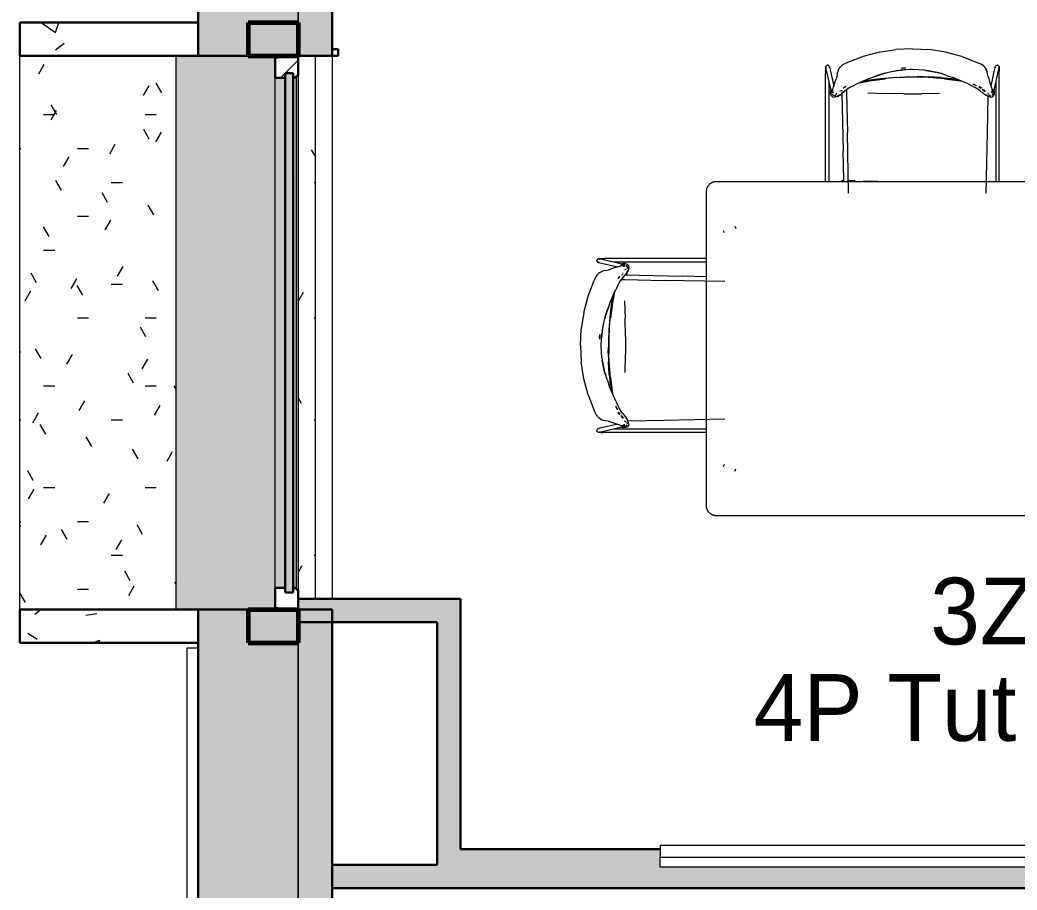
# Model space of a CAD drawing. Header units: millimetres. Extents: x 155927 to 317870, y -36033 to 97293.
# Drawn here: x 155927 to 158917, y 25950 to 28558 of the extents above; entities that cross this region are included whole.
import ezdxf

# ---------------------------------------------------------------- set-up
doc = ezdxf.new("R2010")
doc.units = ezdxf.units.MM
doc.header["$MEASUREMENT"] = 0
for name, color, linetype, lineweight in [('A-AREA-IDEN', 7, 'CONTINUOUS', 9), ('A-GLAZ', 7, 'CONTINUOUS', 9), ('A-GLAZ-CURT', 7, 'CONTINUOUS', 9), ('A-WALL', 7, 'CONTINUOUS', 9), ('A-WALL-PATT', 7, 'CONTINUOUS', 9), ('G-IMPT', 8, 'CONTINUOUS', 9), ('I-FURN', 8, 'CONTINUOUS', 9), ('I-WALL', 7, 'CONTINUOUS', 9), ('S-COLS-SYMB', 7, 'CONTINUOUS', 70)]:
    doc.layers.add(name, color=color, linetype=linetype, lineweight=lineweight)
doc.styles.add('Century Gothic', font='GOTHIC.TTF', dxfattribs={"height": 200})

msp = doc.modelspace()

# ---------------------------------------------------------------- hatches: boundary and pattern name
at = {"layer": 'A-GLAZ'}
for points in [[(156395, 26790.6), (156696.6, 26790.6), (156696.6, 26794.9), (156692, 26794.9), (156692, 28445.3), (156696.6, 28445.3), (156696.6, 28449.6), (156395, 28449.6), (156395, 27171.2)], [(156721.9, 26855.8), (156721.9, 28384.4), (156692, 28384.4), (156692, 26855.8)], [(156721.9, 26841.8), (156745.9, 26841.8), (156745.9, 28398.4), (156721.9, 28398.4), (156721.9, 26954.3)], [(156750.9, 26855.6), (156749.9, 28384.4), (156747, 28383.2), (156747, 26857), (156749.9, 26855.8)], [(156755.8, 26851.4), (156755.4, 28387.5), (156752.3, 28384.9), (156750.9, 28384.2), (156750.9, 26855.6), (156754.6, 26853.8), (156755.4, 26852.7)], [(156755.8, 26849.8), (156760.8, 26849.8), (156760.8, 28390.4), (156755.8, 28390.4), (156755.8, 26851.4)]]:
    msp.add_hatch(color=256, dxfattribs=at).paths.add_polyline_path(points, flags=0)
h = msp.add_hatch(color=256, dxfattribs=at)
h.paths.add_polyline_path([(156696.6, 26790.6), (156698.7, 26790.6), (156698.7, 26794.9), (156696.6, 26794.9)], flags=0)
h.paths.add_polyline_path([(156698.7, 28445.3), (156698.7, 28449.6), (156696.6, 28449.6), (156696.6, 28445.3)], flags=0)
h = msp.add_hatch(color=256, dxfattribs=at)
h.paths.add_polyline_path([(156755.8, 26849.8), (156755.4, 26852.7), (156755.4, 26851)], flags=0)
h.paths.add_polyline_path([(156754.1, 28386), (156755.8, 28388.9), (156754.7, 28387.5), (156754.3, 28386.4)], flags=0)
at = {"layer": 'A-WALL-PATT'}
h = msp.add_hatch(color=256, dxfattribs=at)
h.paths.add_polyline_path([(156474.5, 9267.6), (156760.8, 9267.6), (156760.8, 13645.6), (156460.8, 13645.6), (156460.8, 9267.6)], flags=0)
h.paths.add_polyline_path([(156474.5, 14969.6), (156760.8, 14969.6), (156760.8, 16290.6), (156460.8, 16290.6), (156460.8, 14969.6), (156465.3, 14969.6)], flags=0)
h.paths.add_polyline_path([(156760.8, 25449.6), (156760.8, 26790.6), (156460.8, 26790.6), (156460.8, 25449.6), (156474.5, 25449.6)], flags=0)
h.paths.add_polyline_path([(156460.8, 28449.6), (156760.8, 28449.6), (156760.8, 34347.6), (156460.8, 34347.6), (156460.8, 28906.5)], flags=0)
h = msp.add_hatch(color=256, dxfattribs=at)
h.paths.add_polyline_path([(156862.8, 9369.6), (156862.8, 13665.6), (156812, 13665.6), (156811.8, 13645.6), (156760.8, 13645.6), (156760.8, 9369.6)], flags=0)
h.paths.add_polyline_path([(156812, 14949.6), (156862.8, 14949.6), (156862.8, 16290.6), (156760.8, 16290.6), (156760.8, 14969.6), (156811.8, 14969.6)], flags=0)
h.paths.add_polyline_path([(156862.8, 25449.6), (156862.8, 26790.6), (156760.8, 26790.6), (156760.8, 25449.6)], flags=0)
h.paths.add_polyline_path([(156760.8, 28449.6), (156862.8, 28449.6), (156862.8, 34245.6), (156760.8, 34245.6), (156760.8, 28906.5)], flags=0)
for points in [[(156775.3, 26753.1), (157177.8, 26753.1), (157177.8, 26823.1), (156760.8, 26823.1), (156760.8, 26753.1)], [(157177.8, 25955.6), (157247.8, 25955.6), (157247.8, 26823.1), (157177.8, 26823.1), (157177.8, 26025.6)], [(161148.8, 25955.6), (161148.8, 26057.6), (160246.3, 26057.6), (160246.3, 26018.7), (157846.3, 26018.7), (157846.3, 26057.6), (157247.8, 26057.6), (157247.8, 25955.6), (160684.6, 25955.6)], [(157177.8, 25955.6), (157177.8, 26025.6), (156862.8, 26025.6), (156862.8, 25955.6)]]:
    msp.add_hatch(color=256, dxfattribs=at).paths.add_polyline_path(points, flags=0)
h = msp.add_hatch(color=256, dxfattribs=at)
h.paths.add_polyline_path([(160705.5, 26057.6), (160705.5, 26072.6), (160246.3, 26072.6), (160246.3, 26057.6), (160684.6, 26057.6)], flags=0)
h.paths.add_polyline_path([(157677.4, 26057.6), (157846.3, 26057.6), (157846.3, 26072.6), (157247.8, 26072.6), (157247.8, 26057.6)], flags=0)

# ---------------------------------------------------------------- linework, layer by layer
at = {"layer": 'A-GLAZ', "lineweight": 30}
for p, q in [((156460.8, 28549.6), (155926.8, 28549.6)), ((155926.8, 28549.6), (155926.8, 28449.6)), ((156880.8, 28469.6), (156862.8, 28469.6)), ((156880.8, 28449.6), (156880.8, 28469.6)), ((155926.8, 28449.6), (156460.8, 28449.6)), ((156701, 28445.3), (156692, 28445.3)), ((156692, 28445.3), (156692, 28384.4)), ((156701, 28449.6), (156701, 28445.3)), ((156760.8, 28390.4), (156760.8, 28449.6)), ((156862.8, 28449.6), (156880.8, 28449.6)), ((156692, 28384.4), (156721.9, 28384.4)), ((156721.9, 28398.4), (156721.9, 26841.8)), ((156745.9, 28398.4), (156721.9, 28398.4)), ((156721.9, 28384.4), (156721.9, 28398.4)), ((156721.9, 28398.4), (156745.9, 28398.4)), ((156745.9, 26841.8), (156745.9, 28398.4)), ((156745.9, 28398.4), (156745.9, 28383.2)), ((156745.9, 28383.2), (156747, 28383.2)), ((156755.8, 28388.9), (156755.8, 28390.4)), ((156755.8, 28390.4), (156760.8, 28390.4)), ((156721.9, 26855.8), (156692, 26855.8)), ((156692, 26855.8), (156692, 26794.9)), ((156721.9, 26841.8), (156721.9, 26855.8)), ((156747, 26857), (156745.9, 26857)), ((156745.9, 26857), (156745.9, 26841.8)), ((156755.8, 26849.8), (156755.8, 26851.4)), ((156760.8, 26849.8), (156755.8, 26849.8)), ((156760.8, 26823.1), (156760.8, 26849.8)), ((156721.9, 26841.8), (156745.9, 26841.8)), ((156745.9, 26841.8), (156721.9, 26841.8)), ((156460.8, 26790.6), (155926.8, 26790.6)), ((155926.8, 26790.6), (155926.8, 26690.6)), ((156692, 26794.9), (156701, 26794.9)), ((156701, 26794.9), (156701, 26790.6)), ((155926.8, 26690.6), (156460.8, 26690.6))]:
    msp.add_line(p, q, dxfattribs=at)
at = {"layer": 'A-GLAZ', "linetype": 'Continuous'}
for p, q in [((155990.3, 28549.6), (156033.6, 28520.5)), ((156033.9, 28520.3), (156043.7, 28549.6)), ((156033, 28468), (156059.6, 28488.4)), ((156722.6, 28398.4), (156760.8, 28436.6)), ((155998.8, 28424.6), (155982, 28395.6)), ((156708.6, 28384.4), (156721.9, 28397.7)), ((156313, 28360.2), (156296.3, 28331.2)), ((156351.8, 28338.8), (156335.1, 28367.9)), ((156035.9, 28285.8), (156019.2, 28256.8)), ((156037.5, 28274.5), (156020.8, 28303.5)), ((155997.7, 28274), (156031.1, 28274)), ((156302, 28274), (156335.4, 28274)), ((156314.7, 28200), (156297.9, 28229.1)), ((156350.2, 28221.4), (156333.4, 28192.4)), ((155926.8, 28172.4), (155929.7, 28172.4)), ((156099.1, 28172.4), (156132.6, 28172.4)), ((156211.6, 28184.2), (156194.9, 28155.2)), ((156811.8, 28150.4), (156801.5, 28168.3)), ((156073, 28147), (156056.3, 28118)), ((156051.1, 28047.6), (156034.4, 28076.7)), ((156200.5, 28070.8), (156234, 28070.8)), ((156809.2, 28070.8), (156811.8, 28070.8)), ((156189.7, 28010.5), (156173, 28039.5)), ((156328.2, 27973.3), (156311.5, 28002.4)), ((156099.1, 27969.2), (156132.6, 27969.2)), ((156198, 27957.4), (156181.3, 27928.4)), ((156014, 27908.9), (155997.3, 27937.9)), ((155997.7, 27867.6), (156031.2, 27867.6)), ((156235.2, 27818.7), (156218.4, 27789.6)), ((155976.9, 27770.1), (155960.1, 27799.1)), ((156096.6, 27781.5), (156079.8, 27752.4)), ((156115.4, 27732.9), (156098.7, 27762)), ((156200.5, 27766), (156234, 27766)), ((156341.9, 27746.5), (156325.1, 27775.5)), ((155958, 27744.3), (155941.3, 27715.2)), ((156775.8, 27740.6), (156760.8, 27714.6)), ((156099.1, 27664.4), (156132.6, 27664.4)), ((156302, 27664.4), (156335.4, 27664.4)), ((156809.2, 27664.4), (156811.8, 27664.4)), ((156304.7, 27607.7), (156288, 27636.7)), ((155990.4, 27543.3), (155973.7, 27572.4)), ((155926.8, 27562.8), (155929.7, 27562.8)), ((156083, 27554.7), (156066.3, 27525.6)), ((156309.4, 27541.1), (156292.7, 27512)), ((156267.6, 27468.9), (156250.9, 27497.9)), ((155997.7, 27461.2), (156031.1, 27461.2)), ((156302, 27461.2), (156335.4, 27461.2)), ((156395, 27451.1), (156389.4, 27460.8)), ((156771.1, 27408.1), (156760.8, 27426)), ((156120.1, 27415.9), (156103.4, 27386.9)), ((156346.5, 27402.3), (156329.8, 27373.3)), ((155926.8, 27359.6), (155929.7, 27359.6)), ((155981.6, 27378.7), (155964.8, 27349.7)), ((156200.6, 27359.6), (156234.1, 27359.6)), ((156809.2, 27359.6), (156811.8, 27359.6)), ((156004.1, 27316.5), (155987.3, 27345.5)), ((156142.6, 27279.3), (156125.9, 27308.4)), ((156281.2, 27242.2), (156264.4, 27271.2)), ((156383.7, 27263.5), (156366.9, 27234.5)), ((155966.9, 27177.7), (155950.2, 27206.8)), ((155968, 27151.9), (155951.2, 27122.9)), ((155997.7, 27156.4), (156031.1, 27156.4)), ((156302, 27156.4), (156335.4, 27156.4)), ((156194.4, 27138.3), (156177.6, 27109.3)), ((155926.8, 27054.8), (155929.7, 27054.8)), ((155929.8, 27038.9), (155926.8, 27044.1)), ((156068.3, 27001.8), (156051.6, 27030.8)), ((156099.1, 27054.8), (156132.6, 27054.8)), ((156294.8, 27015.4), (156278, 27044.4)), ((156005.1, 27013.1), (155988.4, 26984.1)), ((156231.5, 26999.5), (156214.8, 26970.5)), ((156200.5, 26953.2), (156234, 26953.2)), ((156809.2, 26953.2), (156811.8, 26953.2)), ((156772.2, 26921.5), (156760.8, 26901.8)), ((156257.6, 26876.6), (156240.9, 26905.6)), ((156099.1, 26851.6), (156132.6, 26851.6)), ((156268.6, 26860.7), (156251.9, 26831.7)), ((156395, 26876.7), (156390.5, 26868.9)), ((155943.3, 26812.2), (155926.8, 26840.9)), ((155971.3, 26776.9), (155989.1, 26790.6)), ((156124.2, 26774.1), (156157.4, 26778.5)), ((155950.5, 26719.4), (155978.8, 26701.4)), ((156143.7, 26690.6), (156166.2, 26699.3)), ((156163.6, 26690.6), (156166.5, 26699.2))]:
    msp.add_line(p, q, dxfattribs=at)
at = {"layer": 'A-GLAZ'}
for p, q in [((155926.8, 26790.6), (155926.8, 28449.6)), ((156395, 26790.6), (156395, 28449.6)), ((156696.6, 28445.3), (156696.6, 28449.6)), ((156698.7, 28445.3), (156698.7, 28449.6)), ((156811.8, 28449.6), (156811.8, 26823.1)), ((156692, 26855.8), (156692, 28384.4)), ((156747, 26857), (156747, 28383.2)), ((156755.8, 28388.9), (156755.8, 28390.4)), ((156755.8, 26851.4), (156755.8, 28388.9)), ((156760.8, 28390.4), (156760.8, 26849.8)), ((156755.8, 26849.8), (156755.8, 26851.4)), ((156696.6, 26790.6), (156696.6, 26794.9)), ((156698.7, 26790.6), (156698.7, 26794.9))]:
    msp.add_line(p, q, dxfattribs=at)
at = {"layer": 'A-GLAZ', "lineweight": 30}
for centre, radius, start, end in [((156751.4, 28377.2), 7.4, 93.4261, 126.5739), ((156750.6, 28390), 5.36, 273.4261, 348.0476), ((156751.4, 26863), 7.4, 233.4261, 266.5739), ((156750.6, 26850.3), 5.36, 11.9524, 86.5739)]:
    msp.add_arc(centre, radius, start, end, dxfattribs=at)
at = {"layer": 'A-GLAZ'}
for points in [[(156747, 28383.2), (156747.3, 28383.5), (156747.7, 28383.7), (156748.2, 28383.9)], [(156748.2, 26856.3), (156747.7, 26856.5), (156747.3, 26856.8), (156747, 26857)]]:
    msp.add_open_spline(points, degree=3, dxfattribs=at)
for points, knots in [([(156750.9, 28384.6), (156751.4, 28384.7), (156752.1, 28384.8), (156752.8, 28385.1), (156753.2, 28385.3), (156753.4, 28385.4), (156753.5, 28385.5)], [0, 0, 0, 0, 0.2, 0.3, 0.35, 0.4, 0.4, 0.4, 0.4]), ([(156754.6, 28386.4), (156754.6, 28386.4), (156754.8, 28386.6), (156755, 28386.9), (156755.3, 28387.4), (156755.6, 28388), (156755.8, 28388.5), (156755.8, 28388.9)], [0.6, 0.6, 0.6, 0.6, 0.625, 0.7, 0.775, 0.85, 1, 1, 1, 1]), ([(156753.5, 26854.7), (156753.3, 26854.9), (156752.9, 26855.1), (156752.1, 26855.4), (156751.4, 26855.6), (156750.9, 26855.6)], [-0.4, -0.4, -0.4, -0.4, -0.3, -0.2, 0, 0, 0, 0]), ([(156755.8, 26851.4), (156755.7, 26851.8), (156755.5, 26852.5), (156755, 26853.3), (156754.8, 26853.7), (156754.6, 26853.8)], [-1, -1, -1, -1, -0.8, -0.7, -0.6, -0.6, -0.6, -0.6])]:
    msp.add_open_spline(points, degree=3, knots=knots, dxfattribs=at)
at = {"layer": 'A-GLAZ-CURT', "lineweight": 20}
for p, q in [((156426.8, 26674.6), (156426.8, 25565.6)), ((156460.8, 26674.6), (156426.8, 26674.6)), ((156460.8, 25565.6), (156460.8, 26674.6))]:
    msp.add_line(p, q, dxfattribs=at)
at = {"layer": 'A-WALL', "lineweight": 30}
for p, q in [((156460.8, 34347.6), (156460.8, 28449.6)), ((156460.8, 28449.6), (156760.8, 28449.6)), ((156760.8, 26790.6), (156460.8, 26790.6)), ((156460.8, 26790.6), (156460.8, 25449.6))]:
    msp.add_line(p, q, dxfattribs=at)
at = {"layer": 'A-WALL'}
for p, q in [((156760.8, 28449.6), (156760.8, 34245.6)), ((156760.8, 25449.6), (156760.8, 26753.1))]:
    msp.add_line(p, q, dxfattribs=at)
at = {"layer": 'G-IMPT'}
for p, q in [((158503.7, 28460.9), (158553.1, 28468.9)), ((158603, 28471.5), (158553.1, 28468.9)), ((158603, 28471.5), (158652.9, 28468.9)), ((158702.3, 28460.9), (158652.9, 28468.9)), ((158455.3, 28447.9), (158408.4, 28430.2)), ((158503.7, 28460.9), (158455.3, 28447.9)), ((158750.8, 28447.9), (158702.3, 28460.9)), ((158750.8, 28447.9), (158797.5, 28430.3)), ((158342.7, 28403.2), (158342.8, 28410.4)), ((158342.8, 28410.4), (158343.1, 28415.6)), ((158343.1, 28415.6), (158343.4, 28418)), ((158343.4, 28418), (158344.6, 28420.4)), ((158360.1, 28342.4), (158343.7, 28415.3)), ((158343.7, 28415.3), (158344.7, 28413.2)), ((158344.5, 28413.4), (158344.7, 28413.2)), ((158344.6, 28420.4), (158346.8, 28421.9)), ((158349.5, 28422.2), (158346.8, 28421.9)), ((158349.5, 28422.2), (158351.6, 28421.5)), ((158351.9, 28421.2), (158351.6, 28421.5)), ((158351.9, 28421.2), (158353.7, 28419.4)), ((158353.7, 28419.4), (158353.4, 28419.7)), ((158354.5, 28416.9), (158353.7, 28419.4)), ((158353.8, 28414.6), (158354.3, 28417.1)), ((158354, 28414.8), (158354.3, 28417.1)), ((158354.5, 28416.9), (158367.4, 28359.3)), ((158380.6, 28407.4), (158378.8, 28402.5)), ((158380.6, 28407.4), (158381.8, 28409.7)), ((158383.4, 28412.3), (158381.8, 28409.7)), ((158383.6, 28412.7), (158383.4, 28412.3)), ((158383.6, 28412.7), (158385.1, 28414.6)), ((158385.1, 28414.6), (158387.3, 28417.1)), ((158387.3, 28417.1), (158389.2, 28418.9)), ((158391.3, 28420.7), (158389.2, 28418.9)), ((158396.1, 28424), (158391.3, 28420.7)), ((158396.1, 28424), (158396.5, 28424.2)), ((158402.1, 28427.4), (158396.5, 28424.2)), ((158408.4, 28430.2), (158402.1, 28427.4)), ((158559.6, 28406.3), (158517.1, 28397.1)), ((158545.9, 28403.8), (158560, 28405.9)), ((158545.9, 28403.8), (158553, 28405.1)), ((158559.6, 28406.3), (158581.3, 28408.7)), ((158559.6, 28406.3), (158571, 28407.6)), ((158560, 28405.9), (158571, 28407.6)), ((158603, 28409.3), (158566.1, 28407)), ((158566.1, 28407), (158571, 28407.6)), ((158569.9, 28413.5), (158583.5, 28414.2)), ((158579.6, 28414), (158569.9, 28413.5)), ((158581.3, 28408.7), (158571, 28407.6)), ((158603, 28409.3), (158595.6, 28409.2)), ((158603, 28409.3), (158595.6, 28409.2)), ((158640, 28406.9), (158603, 28409.3)), ((158640, 28407), (158646.4, 28405.9)), ((158640, 28407), (158643.5, 28406.6)), ((158640, 28406.9), (158644.1, 28406.5)), ((158688.9, 28397.1), (158646.4, 28406.3)), ((158681.9, 28398.9), (158646.4, 28406.3)), ((158646.4, 28405.9), (158681.9, 28398.9)), ((158797.5, 28430.3), (158804, 28427.4)), ((158809.6, 28424.2), (158804, 28427.4)), ((158809.6, 28424.2), (158809.9, 28424)), ((158814.8, 28420.7), (158809.9, 28424)), ((158814.8, 28420.7), (158816.8, 28418.9)), ((158818.7, 28417.1), (158816.8, 28418.9)), ((158818.7, 28417.1), (158819.2, 28416.5)), ((158820.9, 28414.6), (158819.2, 28416.5)), ((158822.4, 28412.7), (158820.9, 28414.6)), ((158824.9, 28408.4), (158822.4, 28412.7)), ((158822.4, 28412.7), (158822.7, 28412.3)), ((158822.4, 28412.7), (158825.4, 28407.4)), ((158822.7, 28412.3), (158824.2, 28409.7)), ((158824.2, 28409.7), (158825.4, 28407.4)), ((158824.9, 28408.4), (158825.4, 28407.4)), ((158827.2, 28402.5), (158825.4, 28407.4)), ((158838.6, 28359.5), (158851.5, 28416.9)), ((158862.3, 28415.3), (158847, 28347.1)), ((158851.5, 28416.9), (158852.3, 28419.4)), ((158852.2, 28414.6), (158851.8, 28417.1)), ((158852.1, 28414.8), (158851.8, 28417.1)), ((158852.3, 28419.4), (158852.6, 28419.7)), ((158854.5, 28421.5), (158852.6, 28419.7)), ((158854.5, 28421.5), (158856.6, 28422.2)), ((158859.3, 28421.9), (158856.6, 28422.2)), ((158861.4, 28420.4), (158859.3, 28421.9)), ((158862.3, 28415.3), (158861.3, 28413.2)), ((158861.3, 28413.2), (158861.5, 28413.4)), ((158862.6, 28418), (158861.4, 28420.4)), ((158862.6, 28418), (158862.9, 28415.6)), ((158862.9, 28415.6), (158863.2, 28410.4)), ((158863.2, 28410.4), (158863.4, 28403.2)), ((158342.7, 28403.2), (158342.6, 28396.9)), ((158342.6, 28072.6), (158342.6, 28396.9)), ((158370.6, 28369.6), (158374.4, 28381.6)), ((158376.1, 28387.2), (158374.4, 28381.6)), ((158377.7, 28396.5), (158376.1, 28387.2)), ((158377.7, 28396.5), (158378.8, 28402.5)), ((158476, 28382.9), (158436, 28365.7)), ((158474.3, 28375), (158444.1, 28369.2)), ((158444.1, 28369.2), (158474.2, 28375)), ((158466.1, 28375.1), (158451, 28372.2)), ((158459.8, 28375.2), (158456.6, 28374.6)), ((158507.1, 28381.6), (158459.8, 28375.2)), ((158466.1, 28375.1), (158505.3, 28381)), ((158470.2, 28380.7), (158476, 28382.9)), ((158470.2, 28380.7), (158476, 28382.9)), ((158521.5, 28381.4), (158474.2, 28375)), ((158474.3, 28375), (158521.5, 28381.4)), ((158476, 28382.9), (158517.1, 28397.1)), ((158476, 28382.9), (158497.4, 28390.9)), ((158476, 28382.9), (158497.4, 28390.9)), ((158517.1, 28397.1), (158497.4, 28390.9)), ((158497.4, 28390.9), (158517.2, 28396.9)), ((158505.3, 28381), (158545, 28385.1)), ((158554.9, 28385.4), (158507.1, 28381.6)), ((158517.1, 28397.1), (158522.3, 28398.4)), ((158522.3, 28398.4), (158517.2, 28396.9)), ((158545, 28385.1), (158582.1, 28387.2)), ((158554.9, 28385.4), (158578.9, 28386.4)), ((158578.9, 28386.4), (158603, 28386.7)), ((158582.1, 28387.2), (158598.4, 28387.6)), ((158598.4, 28387.6), (158617.2, 28388)), ((158603, 28386.7), (158627.1, 28386.4)), ((158636.1, 28387.6), (158617.2, 28388)), ((158651.2, 28385.4), (158627.1, 28386.4)), ((158636.1, 28387.6), (158652.4, 28387.2)), ((158699, 28381.6), (158651.2, 28385.4)), ((158689.5, 28385.1), (158652.4, 28387.2)), ((158688.9, 28397.1), (158681.9, 28398.9)), ((158681.9, 28398.9), (158688.8, 28396.7)), ((158705, 28391.5), (158688.8, 28396.7)), ((158689.5, 28385.1), (158729.2, 28381)), ((158699, 28381.6), (158746.3, 28375.2)), ((158705, 28391.5), (158730.1, 28382.9)), ((158742.7, 28377.4), (158713, 28381.4)), ((158742.7, 28377.4), (158713, 28381.4)), ((158730.1, 28382.9), (158723.7, 28385.5)), ((158770.1, 28365.7), (158723.7, 28385.5)), ((158736.8, 28379.9), (158729.2, 28381)), ((158746.3, 28375.2), (158748.9, 28374.7)), ((158828.3, 28396.4), (158827.2, 28402.5)), ((158829.9, 28387.2), (158828.3, 28396.4)), ((158829.9, 28387.2), (158831.6, 28381.6)), ((158831.6, 28381.6), (158835.5, 28369.6)), ((158863.4, 28396.9), (158863.4, 28403.2)), ((158863.4, 28072.3), (158863.4, 28396.9)), ((158353.5, 28072.6), (158353.5, 28371.8)), ((158357.5, 28343.9), (158357.2, 28342.3)), ((158357.5, 28343.9), (158357.6, 28344.2)), ((158357.6, 28344.2), (158359, 28347.1)), ((158359.2, 28347.4), (158359, 28347.1)), ((158359.2, 28347.4), (158361.1, 28349.2)), ((158363.5, 28350.4), (158361.1, 28349.2)), ((158363.6, 28350.4), (158361.1, 28349.2)), ((158361.3, 28349.3), (158361.1, 28349.2)), ((158361.1, 28337.9), (158363.1, 28346.1)), ((158362.9, 28345.4), (158361.1, 28337.9)), ((158361.3, 28349.3), (158363.6, 28350.4)), ((158361.3, 28340.2), (158363.1, 28346.1)), ((158362.9, 28345.4), (158366.7, 28357.2)), ((158363.5, 28350.4), (158363.6, 28350.4)), ((158366.7, 28357.2), (158370.6, 28369.6)), ((158386.1, 28343.8), (158384.7, 28343.3)), ((158389.3, 28345.5), (158390.9, 28346.6)), ((158391.4, 28347), (158390.9, 28346.6)), ((158391.6, 28339.5), (158399.9, 28345.1)), ((158391.6, 28339.5), (158399.4, 28344.6)), ((158395.3, 28354), (158395.8, 28354.3)), ((158395.7, 28341.6), (158399.9, 28345.1)), ((158395.8, 28354.3), (158403.1, 28359.6)), ((158399.4, 28344.6), (158406.7, 28350.1)), ((158405.6, 28347.3), (158405.1, 28338.9)), ((158406.2, 28350.1), (158405.6, 28347.3)), ((158415, 28354.9), (158406, 28349.6)), ((158406.7, 28350.1), (158406, 28349.6)), ((158425.4, 28360.4), (158415, 28354.9)), ((158425.4, 28360.4), (158436, 28365.7)), ((158445.3, 28369.8), (158436, 28365.7)), ((158445.3, 28369.8), (158436, 28365.7)), ((158770.1, 28365.7), (158780.6, 28360.4)), ((158780.6, 28360.4), (158791.1, 28354.9)), ((158795.4, 28360.1), (158785.1, 28365.6)), ((158785.1, 28365.6), (158794.5, 28360.7)), ((158800, 28349.6), (158791.1, 28354.9)), ((158795.4, 28360.1), (158794.5, 28360.7)), ((158806.6, 28344.6), (158799.3, 28350.1)), ((158800, 28349.6), (158799.3, 28350.1)), ((158808.2, 28352.1), (158802.3, 28356.1)), ((158802.3, 28356.1), (158804.2, 28354.8)), ((158802.9, 28359.6), (158810.2, 28354.3)), ((158808.2, 28352.1), (158804.2, 28354.8)), ((158806.6, 28344.6), (158810.4, 28341.6)), ((158810.7, 28354), (158810.2, 28354.3)), ((158813, 28348.5), (158812.5, 28348.9)), ((158815.5, 28346.8), (158812.5, 28348.9)), ((158813, 28348.5), (158815.5, 28346.8)), ((158817.4, 28345.2), (158814.6, 28347)), ((158815.2, 28346.6), (158814.6, 28347)), ((158817.4, 28345.2), (158815.2, 28346.6)), ((158817.4, 28345.2), (158816.8, 28345.5)), ((158820.6, 28343.6), (158816.8, 28345.5)), ((158819.7, 28345.3), (158817.3, 28347.5)), ((158817.4, 28345.2), (158820.6, 28343.6)), ((158835.5, 28369.6), (158842.2, 28348.5)), ((158840.6, 28344), (158842.4, 28343.1)), ((158844.8, 28340.2), (158842.2, 28348.5)), ((158842.5, 28350.4), (158842.4, 28350.4)), ((158842.5, 28350.4), (158844.8, 28349.3)), ((158845, 28337.9), (158842.9, 28346.1)), ((158842.9, 28346.1), (158843.2, 28344.8)), ((158845, 28337.9), (158843.2, 28344.8)), ((158844.8, 28349.3), (158845, 28349.2)), ((158847, 28347.1), (158845, 28349.2)), ((158845.2, 28348.9), (158846.9, 28347.4)), ((158845.2, 28348.9), (158847, 28347.1)), ((158848.5, 28343.9), (158846.9, 28347.4)), ((158846.9, 28347.4), (158848.5, 28344.2)), ((158846.9, 28347.4), (158847, 28347.1)), ((158848.5, 28343.9), (158847, 28347.1)), ((158848.5, 28343.9), (158848.5, 28344.2)), ((158848.5, 28343.9), (158848.8, 28342.3)), ((158852.6, 28371.8), (158852.6, 28072.3)), ((158357.5, 28338.2), (158357.2, 28342.3)), ((158357.5, 28338.2), (158358.4, 28335)), ((158359.8, 28330.7), (158358.4, 28335)), ((158359.8, 28330.7), (158363, 28327.6)), ((158362, 28342.5), (158360.5, 28339.3)), ((158361.8, 28341.4), (158360.5, 28339.3)), ((158360.9, 28339), (158360.5, 28340.9)), ((158362, 28342.5), (158361.3, 28340.2)), ((158362.1, 28335.4), (158362.9, 28333.7)), ((158362.4, 28334.9), (158362.9, 28333.7)), ((158363, 28327.6), (158364.4, 28327.1)), ((158365.8, 28330.9), (158363.2, 28333.1)), ((158364.3, 28338), (158365.8, 28343.5)), ((158364.3, 28338), (158365.2, 28340.1)), ((158364.4, 28327.1), (158368.6, 28326)), ((158365.5, 28340.3), (158364.5, 28339.3)), ((158364.5, 28339.3), (158365.2, 28340.1)), ((158365.5, 28340.3), (158364.8, 28339.7)), ((158364.8, 28331.9), (158366.4, 28330.8)), ((158364.8, 28331.9), (158365.3, 28331.5)), ((158366.4, 28330.8), (158365.3, 28331.5)), ((158368.3, 28330.2), (158368.9, 28330.3)), ((158372.7, 28326.8), (158368.6, 28326)), ((158370.9, 28330.7), (158368.9, 28330.3)), ((158371.5, 28331), (158370.9, 28330.7)), ((158371.5, 28331), (158373.3, 28332.7)), ((158372.7, 28326.8), (158381.1, 28331.2)), ((158374.7, 28334.6), (158376, 28339.4)), ((158383.9, 28332.4), (158379.1, 28330.2)), ((158379.1, 28330.2), (158381.1, 28331.2)), ((158391.6, 28331.9), (158383.6, 28332.2)), ((158383.9, 28332.4), (158387, 28334.4)), ((158384.3, 28332.7), (158391.6, 28332.3)), ((158384.3, 28332.7), (158391.6, 28332.3)), ((158387, 28334.4), (158392.5, 28338.7)), ((158391.4, 28338.3), (158395.3, 28165.4)), ((158395.7, 28341.6), (158392.5, 28338.7)), ((158405.1, 28338.9), (158407.8, 28220)), ((158468.9, 28339.3), (158522.1, 28337.2)), ((158576, 28336.2), (158522.1, 28337.2)), ((158576, 28336.2), (158630.1, 28336.2)), ((158684, 28337.2), (158630.1, 28336.2)), ((158813.6, 28338.7), (158810.4, 28341.6)), ((158819, 28334.4), (158813.6, 28338.7)), ((158820.3, 28334.2), (158816.6, 28336.5)), ((158816.6, 28336.5), (158824.9, 28331.7)), ((158822.1, 28332.4), (158819, 28334.4)), ((158820.3, 28334.2), (158824.9, 28331.7)), ((158822.1, 28332.4), (158828.2, 28329.9)), ((158829.2, 28329.4), (158826.7, 28220)), ((158834.2, 28326.9), (158828.2, 28329.9)), ((158831.4, 28334.6), (158830, 28339.4)), ((158834.6, 28331), (158833, 28332.5)), ((158837.4, 28326), (158833.8, 28327.2)), ((158838.8, 28326.4), (158833.8, 28327.2)), ((158838.8, 28326.4), (158834.2, 28326.9)), ((158834.6, 28331), (158835.5, 28330.6)), ((158837.1, 28330.4), (158835.5, 28330.6)), ((158837.4, 28326), (158841.7, 28327.1)), ((158841.6, 28339.3), (158840.1, 28340.7)), ((158840.1, 28340.7), (158841.2, 28339.8)), ((158841.8, 28338), (158840.2, 28343.5)), ((158841.6, 28339.3), (158840.6, 28340.4)), ((158841.8, 28338), (158840.6, 28340.4)), ((158840.6, 28331.2), (158842.9, 28333.2)), ((158841.7, 28327.1), (158843, 28327.6)), ((158844.3, 28341.4), (158842.4, 28343.1)), ((158843, 28327.6), (158846.2, 28330.7)), ((158843.2, 28333.7), (158844, 28335.3)), ((158843.6, 28335), (158843.2, 28333.7)), ((158845.6, 28339.3), (158844, 28342.5)), ((158846.4, 28334.6), (158844, 28342.5)), ((158845.6, 28339.3), (158844.3, 28341.4)), ((158846.4, 28334.6), (158844.8, 28340.2)), ((158845.6, 28340.9), (158845.2, 28339)), ((158847.6, 28335), (158846.2, 28330.7)), ((158847.6, 28335), (158848.6, 28338.2)), ((158848.6, 28338.2), (158848.7, 28341)), ((158848.7, 28341), (158848.8, 28342.3)), ((158411.5, 28038), (158407.8, 28220)), ((158826.7, 28220), (158823, 28038.2)), ((158397.1, 28078.9), (158395.3, 28165.4)), ((158393.1, 28075.4), (158387.5, 28073.6)), ((158397.2, 28076), (158393.1, 28075.4)), ((158397.2, 28072.6), (158397.1, 28078.9)), ((158409.1, 28076.7), (158431.3, 28076.2)), ((158455.6, 28075.6), (158544.5, 28073.6)), ((158387.5, 28073.6), (158385.4, 28072.6)), ((157656.6, 27835.4), (157657, 27838.1)), ((157658.5, 27840.2), (157657, 27838.1)), ((157660.8, 27841.4), (157658.5, 27840.2)), ((157663.3, 27841.8), (157660.8, 27841.4)), ((157668.5, 27842), (157663.3, 27841.8)), ((157736.5, 27824.7), (157663.5, 27841.2)), ((157663.5, 27841.2), (157665.7, 27840.1)), ((157665.5, 27840.3), (157665.7, 27840.1)), ((157675.7, 27842.2), (157668.5, 27842)), ((157675.7, 27842.2), (157682, 27842.2)), ((157984.5, 27842.2), (157682, 27842.2)), ((157656.6, 27835.4), (157657.4, 27833.3)), ((157657.7, 27833), (157657.4, 27833.3)), ((157657.7, 27833), (157659.5, 27831.1)), ((157659.5, 27831.1), (157659.2, 27831.4)), ((157662, 27830.3), (157659.5, 27831.1)), ((157664.3, 27831), (157661.7, 27830.6)), ((157664, 27830.9), (157661.7, 27830.6)), ((157662, 27830.3), (157719.5, 27817.4)), ((157671.4, 27804.2), (157676.4, 27806)), ((157682.4, 27807.1), (157676.4, 27806)), ((157682.4, 27807.1), (157691.6, 27808.7)), ((157691.6, 27808.7), (157697.3, 27810.4)), ((157709.2, 27814.3), (157697.3, 27810.4)), ((157984.8, 27831.4), (157707, 27831.4)), ((157721.7, 27818.2), (157709.2, 27814.3)), ((157733.5, 27822), (157721.7, 27818.2)), ((157728.4, 27821.2), (157729.6, 27823.8)), ((157729.5, 27823.6), (157728.4, 27821.2)), ((157728.5, 27821.3), (157728.4, 27821.2)), ((157728.5, 27821.3), (157729.6, 27823.8)), ((157729.5, 27823.6), (157729.6, 27823.8)), ((157731.5, 27825.7), (157729.6, 27823.8)), ((157731.5, 27825.7), (157731.7, 27825.9)), ((157734.6, 27827.3), (157731.7, 27825.9)), ((157741, 27823.8), (157732.8, 27821.8)), ((157738.6, 27823.6), (157732.8, 27821.8)), ((157733.5, 27822), (157741, 27823.8)), ((157734.9, 27827.3), (157734.6, 27827.3)), ((157734.9, 27827.3), (157736.6, 27827.6)), ((157735, 27819.8), (157735.8, 27821.2)), ((157740.9, 27820.6), (157735.4, 27819)), ((157736.4, 27822.9), (157739.5, 27824.4)), ((157736.4, 27822.9), (157738.6, 27823.6)), ((157737.5, 27823.1), (157736.4, 27821.9)), ((157740.7, 27827.4), (157736.6, 27827.6)), ((157737.5, 27823.1), (157739.5, 27824.4)), ((157739.9, 27824), (157738, 27824.4)), ((157738.5, 27819.3), (157739.6, 27820.4)), ((157738.5, 27819.3), (157739.1, 27820)), ((157740.9, 27820.6), (157738.8, 27819.6)), ((157739.6, 27820.4), (157738.8, 27819.6)), ((157744.2, 27810.2), (157739.5, 27808.8)), ((157740.7, 27827.4), (157743.9, 27826.4)), ((157743.5, 27822.8), (157745.1, 27822)), ((157748.1, 27825), (157743.9, 27826.4)), ((157743.9, 27822.4), (157745.1, 27822)), ((157747.9, 27819), (157745.7, 27821.7)), ((157747.8, 27813.4), (157746.2, 27811.6)), ((157746.4, 27800.9), (157748.7, 27805.8)), ((157746.9, 27820.1), (157748.1, 27818.5)), ((157746.9, 27820.1), (157747.3, 27819.5)), ((157748.1, 27818.5), (157747.3, 27819.5)), ((157752.1, 27812.2), (157747.7, 27803.8)), ((157748.7, 27805.8), (157747.7, 27803.8)), ((157747.8, 27813.4), (157748.1, 27814)), ((157748.1, 27825), (157751.3, 27821.8)), ((157748.1, 27814), (157748.5, 27815.9)), ((157748.7, 27816.5), (157748.5, 27815.9)), ((157751.3, 27821.8), (157751.7, 27820.5)), ((157751.7, 27820.5), (157752.9, 27816.3)), ((157752.1, 27812.2), (157752.9, 27816.3)), ((157631, 27729.6), (157648.6, 27776.4)), ((157648.6, 27776.4), (157651.5, 27782.8)), ((157651.5, 27782.8), (157654.6, 27788.4)), ((157654.8, 27788.7), (157654.6, 27788.4)), ((157654.8, 27788.7), (157658.2, 27793.6)), ((157658.2, 27793.6), (157660, 27795.7)), ((157661.8, 27797.5), (157660, 27795.7)), ((157664.2, 27799.7), (157661.8, 27797.5)), ((157666.2, 27801.2), (157664.2, 27799.7)), ((157666.2, 27801.2), (157666.6, 27801.5)), ((157666.6, 27801.5), (157669.2, 27803)), ((157671.4, 27804.2), (157669.2, 27803)), ((157724.5, 27789), (157719.3, 27781.7)), ((157723.9, 27769.9), (157729.3, 27778.9)), ((157724.9, 27789.5), (157724.5, 27789)), ((157728.7, 27778.6), (157731.6, 27779.3)), ((157734.2, 27785.5), (157728.8, 27778.1)), ((157728.8, 27778.1), (157729.3, 27778.9)), ((157731.6, 27779.3), (157740, 27779.7)), ((157731.9, 27793.4), (157732.3, 27794)), ((157733.3, 27795.6), (157732.3, 27794)), ((157739.3, 27793.2), (157733.7, 27785)), ((157737.3, 27789.2), (157733.7, 27785)), ((157739.3, 27793.2), (157734.2, 27785.5)), ((157735, 27798.8), (157735.6, 27800.2)), ((157737.3, 27789.2), (157740.2, 27792.4)), ((157740, 27779.7), (157858.8, 27777.1)), ((157744.5, 27797.8), (157740.2, 27792.4)), ((157740.5, 27793.4), (157913.5, 27789.6)), ((157746.4, 27800.9), (157744.5, 27797.8)), ((157746.2, 27800.6), (157746.6, 27793.2)), ((157746.2, 27800.6), (157746.6, 27793.2)), ((157747, 27793.2), (157746.6, 27801.3)), ((158040.9, 27773.4), (157858.8, 27777.1)), ((157984.8, 27788.1), (157913.5, 27789.6)), ((157695.9, 27708.9), (157713.1, 27748.9)), ((157709.1, 27739.5), (157713.1, 27748.9)), ((157709.1, 27739.5), (157713.2, 27748.9)), ((157718.5, 27759.5), (157713.2, 27748.9)), ((157718.5, 27759.5), (157723.9, 27769.9)), ((157618, 27681.1), (157631, 27729.6)), ((157697.3, 27677.8), (157703.6, 27725.1)), ((157703.7, 27718.7), (157697.8, 27679.6)), ((157703.6, 27725.1), (157704.3, 27728.3)), ((157703.7, 27718.7), (157706.7, 27733.8)), ((157703.9, 27710.5), (157709.6, 27740.8)), ((157709.6, 27740.8), (157703.9, 27710.7)), ((157739.5, 27716), (157741.6, 27662.8)), ((157695.9, 27708.9), (157681.8, 27667.7)), ((157681.8, 27667.7), (157688, 27687.4)), ((157688, 27687.4), (157682, 27667.7)), ((157695.9, 27708.9), (157688, 27687.4)), ((157696, 27708.9), (157688, 27687.4)), ((157698.1, 27714.7), (157695.9, 27708.9)), ((157698.1, 27714.7), (157696, 27708.9)), ((157697.4, 27663.4), (157703.9, 27710.7)), ((157703.9, 27710.5), (157697.4, 27663.4)), ((157618, 27681.1), (157609.9, 27631.7)), ((157672.5, 27625.2), (157681.8, 27667.7)), ((157681.8, 27667.7), (157680.4, 27662.5)), ((157680.4, 27662.5), (157682, 27667.7)), ((157693.4, 27630), (157697.3, 27677.8)), ((157697.8, 27679.6), (157693.7, 27639.8)), ((157742.6, 27608.9), (157741.6, 27662.8)), ((157607.3, 27581.8), (157609.9, 27631.7)), ((157675, 27639), (157672.9, 27624.9)), ((157675, 27639), (157673.7, 27631.9)), ((157693.7, 27639.8), (157691.6, 27602.7)), ((157693.4, 27630), (157692.5, 27605.9)), ((157665.3, 27614.9), (157664.6, 27601.3)), ((157664.8, 27605), (157665.3, 27614.9)), ((157669.5, 27581.8), (157671.8, 27618.8)), ((157672.5, 27625.2), (157670.2, 27603.6)), ((157670.2, 27603.6), (157671.3, 27613.9)), ((157672.5, 27625.2), (157671.3, 27613.9)), ((157672.9, 27624.9), (157671.3, 27613.9)), ((157671.8, 27618.8), (157671.3, 27613.9)), ((157691.6, 27602.7), (157691.3, 27586.5)), ((157692.5, 27605.9), (157692.2, 27581.8)), ((157742.6, 27608.9), (157742.6, 27554.8)), ((157607.3, 27581.8), (157609.9, 27531.9)), ((157669.5, 27581.8), (157669.7, 27589.3)), ((157669.6, 27581.8), (157669.7, 27589.3)), ((157672, 27544.9), (157669.6, 27581.8)), ((157691.3, 27586.5), (157690.9, 27567.6)), ((157691.3, 27548.8), (157690.9, 27567.6)), ((157692.2, 27581.8), (157692.5, 27557.8)), ((157671.8, 27544.9), (157672.9, 27538.5)), ((157671.8, 27544.9), (157672.2, 27541.4)), ((157672, 27544.9), (157672.5, 27539.5)), ((157681.8, 27495.9), (157672.5, 27538.4)), ((157679.9, 27503), (157672.5, 27538.4)), ((157672.9, 27538.5), (157679.9, 27503)), ((157691.3, 27548.8), (157691.6, 27532.5)), ((157693.4, 27533.7), (157692.5, 27557.8)), ((157741.6, 27500.9), (157742.6, 27554.8)), ((157618, 27482.5), (157609.9, 27531.9)), ((157693.7, 27495.4), (157691.6, 27532.5)), ((157697.3, 27485.9), (157693.4, 27533.7)), ((157631, 27434.1), (157618, 27482.5)), ((157681.8, 27495.9), (157679.9, 27503)), ((157679.9, 27503), (157682.2, 27496)), ((157687.4, 27479.8), (157682.2, 27496)), ((157687.4, 27479.8), (157695.9, 27454.8)), ((157693.7, 27495.4), (157697.8, 27455.7)), ((157697.3, 27485.9), (157703.6, 27438.6)), ((157695.9, 27454.8), (157693.3, 27461.2)), ((157713.2, 27414.8), (157693.3, 27461.2)), ((157701.5, 27442.2), (157697.4, 27471.8)), ((157701.5, 27442.2), (157697.4, 27471.8)), ((157699, 27448), (157697.8, 27455.7)), ((157631, 27434.1), (157648.5, 27387.4)), ((157703.6, 27438.6), (157704.1, 27436)), ((157648.5, 27387.4), (157651.5, 27380.9)), ((157713.2, 27414.8), (157718.5, 27404.2)), ((157718.7, 27389.4), (157713.2, 27399.8)), ((157713.2, 27399.8), (157718.2, 27390.4)), ((157718.7, 27389.4), (157718.2, 27390.4)), ((157718.5, 27404.2), (157723.9, 27393.8)), ((157729.3, 27384.8), (157723.9, 27393.8)), ((157654.6, 27375.3), (157651.5, 27380.9)), ((157654.6, 27375.3), (157654.8, 27375)), ((157658.2, 27370.1), (157654.8, 27375)), ((157658.2, 27370.1), (157660, 27368)), ((157661.8, 27366.2), (157660, 27368)), ((157661.8, 27366.2), (157662.3, 27365.7)), ((157664.2, 27363.9), (157662.3, 27365.7)), ((157666.2, 27362.4), (157664.2, 27363.9)), ((157670.4, 27360), (157666.2, 27362.4)), ((157666.2, 27362.4), (157666.6, 27362.2)), ((157666.2, 27362.4), (157671.4, 27359.4)), ((157666.6, 27362.2), (157669.2, 27360.6)), ((157669.2, 27360.6), (157671.4, 27359.4)), ((157670.4, 27360), (157671.4, 27359.4)), ((157676.4, 27357.6), (157671.4, 27359.4)), ((157682.4, 27356.5), (157676.4, 27357.6)), ((157719.3, 27381.9), (157724.5, 27374.6)), ((157726.7, 27376.6), (157722.8, 27382.6)), ((157722.8, 27382.6), (157724, 27380.6)), ((157726.7, 27376.6), (157724, 27380.6)), ((157724.9, 27374.1), (157724.5, 27374.6)), ((157734.2, 27378.2), (157728.8, 27385.6)), ((157729.3, 27384.8), (157728.8, 27385.6)), ((157730.4, 27371.8), (157730, 27372.4)), ((157732, 27369.3), (157730, 27372.4)), ((157730.4, 27371.8), (157732, 27369.3)), ((157733.5, 27365.1), (157731.4, 27367.6)), ((157733.6, 27367.5), (157731.9, 27370.2)), ((157732.3, 27369.7), (157731.9, 27370.2)), ((157733.6, 27367.5), (157732.3, 27369.7)), ((157733.6, 27367.5), (157733.3, 27368.1)), ((157735.3, 27364.3), (157733.3, 27368.1)), ((157733.6, 27367.5), (157735.3, 27364.3)), ((157734.2, 27378.2), (157737.3, 27374.5)), ((157734.4, 27363.9), (157735.1, 27362.8)), ((157740.2, 27371.3), (157737.3, 27374.5)), ((157744.5, 27365.8), (157740.2, 27371.3)), ((157744.7, 27364.6), (157742.4, 27368.2)), ((157742.4, 27368.2), (157747.2, 27359.9)), ((157746.4, 27362.7), (157744.5, 27365.8)), ((157744.7, 27364.6), (157747.2, 27359.9)), ((157746.4, 27362.7), (157749, 27356.7)), ((157749.4, 27355.7), (157858.8, 27358.2)), ((157858.8, 27358.2), (158040.6, 27361.8)), ((157657.4, 27330.4), (157656.6, 27328.3)), ((157657, 27325.6), (157656.6, 27328.3)), ((157657.4, 27330.4), (157659.2, 27332.3)), ((157659.5, 27332.6), (157659.2, 27332.3)), ((157662, 27333.4), (157659.5, 27332.6)), ((157664.3, 27332.6), (157661.7, 27333.1)), ((157664, 27332.8), (157661.7, 27333.1)), ((157719.3, 27346.2), (157662, 27333.4)), ((157663.6, 27322.5), (157731.7, 27337.9)), ((157691.6, 27354.9), (157682.4, 27356.5)), ((157691.6, 27354.9), (157697.3, 27353.2)), ((157697.3, 27353.2), (157709.2, 27349.4)), ((157707, 27332.3), (157984.7, 27332.3)), ((157709.2, 27349.4), (157730.4, 27342.6)), ((157728.5, 27342.3), (157728.4, 27342.4)), ((157728.5, 27342.3), (157729.5, 27340.1)), ((157729.5, 27340.1), (157729.6, 27339.9)), ((157731.7, 27337.8), (157729.6, 27339.9)), ((157729.9, 27339.6), (157731.5, 27338)), ((157729.9, 27339.6), (157731.7, 27337.8)), ((157738.6, 27340.1), (157730.4, 27342.6)), ((157734.9, 27336.3), (157731.5, 27338)), ((157731.5, 27338), (157734.6, 27336.4)), ((157731.5, 27338), (157731.7, 27337.8)), ((157734.9, 27336.3), (157731.7, 27337.8)), ((157741, 27339.9), (157732.8, 27342)), ((157732.8, 27342), (157734.1, 27341.6)), ((157741, 27339.9), (157734.1, 27341.6)), ((157734.9, 27336.3), (157734.6, 27336.4)), ((157734.9, 27336.3), (157736.6, 27336)), ((157740.8, 27343.1), (157735.4, 27344.6)), ((157737.5, 27340.6), (157735.8, 27342.4)), ((157739.5, 27339.3), (157736.4, 27340.8)), ((157744.2, 27338.4), (157736.4, 27340.8)), ((157737.9, 27336.1), (157736.6, 27336)), ((157739.5, 27339.3), (157737.5, 27340.6)), ((157740.7, 27336.3), (157737.9, 27336.1)), ((157738, 27339.3), (157739.9, 27339.7)), ((157739.6, 27343.3), (157738.1, 27344.8)), ((157738.1, 27344.8), (157739.1, 27343.7)), ((157739.6, 27343.3), (157738.5, 27344.3)), ((157740.8, 27343.1), (157738.5, 27344.3)), ((157744.2, 27338.4), (157738.6, 27340.1)), ((157744.3, 27353.5), (157739.5, 27354.8)), ((157743.9, 27337.2), (157740.7, 27336.3)), ((157745.1, 27341.7), (157743.5, 27340.9)), ((157743.9, 27341.2), (157745.1, 27341.7)), ((157743.9, 27337.2), (157748.1, 27338.6)), ((157747.7, 27344.2), (157745.7, 27341.9)), ((157747.8, 27350.3), (157746.3, 27351.9)), ((157747.8, 27350.3), (157748.3, 27349.3)), ((157751.3, 27341.9), (157748.1, 27338.6)), ((157748.5, 27347.7), (157748.3, 27349.3)), ((157751.9, 27350.7), (157749, 27356.7)), ((157751.7, 27343.2), (157751.3, 27341.9)), ((157752.9, 27347.4), (157751.6, 27351.1)), ((157752.4, 27346), (157751.6, 27351.1)), ((157752.9, 27347.4), (157751.7, 27343.2)), ((157752.4, 27346), (157751.9, 27350.7)), ((157658.5, 27323.5), (157657, 27325.6)), ((157660.8, 27322.3), (157658.5, 27323.5)), ((157660.8, 27322.3), (157663.3, 27321.9)), ((157663.3, 27321.9), (157668.5, 27321.6)), ((157663.6, 27322.5), (157665.7, 27323.5)), ((157665.7, 27323.5), (157665.5, 27323.3)), ((157668.5, 27321.6), (157675.7, 27321.5)), ((157682, 27321.4), (157675.7, 27321.5)), ((157984.7, 27321.4), (157682, 27321.4))]:
    msp.add_line(p, q, dxfattribs=at)
at = {"layer": 'I-FURN'}
for p, q in [((158376.2, 28328.9), (158377.8, 28328.4)), ((158382.8, 28330.9), (158377.8, 28328.4)), ((158377.8, 28328.4), (158382, 28330)), ((158377.8, 28328.4), (158381.1, 28329.3)), ((158377.8, 28328.4), (158380, 28328.7)), ((158377.8, 28328.4), (158378.9, 28328.4)), ((158378.9, 28328.4), (158380, 28328.7)), ((158382.8, 28330.9), (158379, 28330.2)), ((158380, 28328.7), (158381.1, 28329.3)), ((158382.8, 28330.9), (158380.2, 28330.7)), ((158382.8, 28330.9), (158380.8, 28331)), ((158382.8, 28330.9), (158381.1, 28331.1)), ((158382, 28330), (158381.1, 28329.3)), ((158382.8, 28330.9), (158381.4, 28331.2)), ((158382.8, 28330.9), (158382, 28330)), ((158382.8, 28330.9), (158383, 28332.2)), ((157984.4, 28045.4), (157984.3, 28044.2)), ((157984.6, 28046.6), (157984.4, 28045.4)), ((157984.7, 28047.8), (157984.6, 28046.6)), ((157985, 28048.9), (157984.7, 28047.8)), ((157985.2, 28050.1), (157985, 28048.9)), ((157985.6, 28051.3), (157985.2, 28050.1)), ((157985.9, 28052.4), (157985.6, 28051.3)), ((157986.3, 28053.5), (157985.9, 28052.4)), ((157986.8, 28054.6), (157986.3, 28053.5)), ((157987.3, 28055.7), (157986.8, 28054.6)), ((157987.8, 28056.8), (157987.3, 28055.7)), ((157988.4, 28057.9), (157987.8, 28056.8)), ((157989.1, 28058.9), (157988.4, 28057.9)), ((157989.7, 28059.9), (157989.1, 28058.9)), ((157990.4, 28060.8), (157989.7, 28059.9)), ((157991.2, 28061.8), (157990.4, 28060.8)), ((157992, 28062.7), (157991.2, 28061.8)), ((157992.8, 28063.6), (157992, 28062.7)), ((157993.6, 28064.4), (157992.8, 28063.6)), ((157994.5, 28065.2), (157993.6, 28064.4)), ((157995.4, 28066), (157994.5, 28065.2)), ((157996.4, 28066.7), (157995.4, 28066)), ((157997.4, 28067.4), (157996.4, 28066.7)), ((157998.4, 28068.1), (157997.4, 28067.4)), ((157999.4, 28068.7), (157998.4, 28068.1)), ((158000.4, 28069.3), (157999.4, 28068.7)), ((158001.5, 28069.8), (158000.4, 28069.3)), ((158002.6, 28070.3), (158001.5, 28069.8)), ((158003.7, 28070.7), (158002.6, 28070.3)), ((158004.9, 28071.1), (158003.7, 28070.7)), ((158006, 28071.5), (158004.9, 28071.1)), ((158007.2, 28071.8), (158006, 28071.5)), ((158008.3, 28072.1), (158007.2, 28071.8)), ((158009.5, 28072.3), (158008.3, 28072.1)), ((158010.7, 28072.4), (158009.5, 28072.3)), ((158011.9, 28072.6), (158010.7, 28072.4)), ((158013.1, 28072.6), (158011.9, 28072.6)), ((158014.3, 28072.7), (158013.1, 28072.6)), ((159954.3, 28072.7), (158014.3, 28072.7)), ((157984.3, 28044.2), (157984.3, 28043)), ((157984.3, 28043), (157984.3, 28042.7)), ((157984.3, 28042.7), (157984.3, 27102.7)), ((158039.3, 27919.3), (158036.6, 27925.9)), ((158070.4, 27939.5), (158073.1, 27932.9)), ((157748, 27802), (157750.5, 27807.1)), ((157748, 27802), (157748.6, 27805.8)), ((157750.5, 27807.1), (157748.9, 27802.8)), ((157750.5, 27807.1), (157749.6, 27803.8)), ((157749.9, 27808.6), (157750.5, 27807.1)), ((157750.5, 27807.1), (157750.1, 27804.8)), ((157750.4, 27805.9), (157750.1, 27804.8)), ((157750.5, 27807.1), (157750.4, 27805.9)), ((157748, 27802), (157746.7, 27801.8)), ((157748, 27802), (157747.6, 27803.5)), ((157748, 27802), (157747.7, 27803.7)), ((157748, 27802), (157747.9, 27804.1)), ((157748, 27802), (157748.1, 27804.6)), ((157748, 27802), (157748.9, 27802.8)), ((157748.9, 27802.8), (157749.6, 27803.8)), ((157750.1, 27804.8), (157749.6, 27803.8)), ((158036.6, 27219.3), (158039.3, 27226)), ((158070.4, 27205.7), (158073.1, 27212.4)), ((157984.3, 27102.7), (157984.3, 27101.5)), ((157984.3, 27101.5), (157984.4, 27100.3)), ((157984.4, 27100.3), (157984.5, 27099.1)), ((157984.5, 27099.1), (157984.7, 27097.9)), ((157984.7, 27097.9), (157984.9, 27096.7)), ((157984.9, 27096.7), (157985.2, 27095.5)), ((157985.2, 27095.5), (157985.5, 27094.4)), ((157985.5, 27094.4), (157985.8, 27093.2)), ((157985.8, 27093.2), (157986.2, 27092.1)), ((157986.2, 27092.1), (157986.7, 27091)), ((157986.7, 27091), (157987.2, 27089.9)), ((157987.2, 27089.9), (157987.7, 27088.8)), ((157987.7, 27088.8), (157988.3, 27087.8)), ((157988.3, 27087.8), (157988.9, 27086.7)), ((157988.9, 27086.7), (157989.5, 27085.7)), ((157989.5, 27085.7), (157990.2, 27084.7)), ((157990.2, 27084.7), (157991, 27083.8)), ((157991, 27083.8), (157991.7, 27082.9)), ((157991.7, 27082.9), (157992.6, 27082)), ((157992.6, 27082), (157993.4, 27081.1)), ((157993.4, 27081.1), (157994.3, 27080.3)), ((157994.3, 27080.3), (157995.2, 27079.5)), ((157995.2, 27079.5), (157996.1, 27078.8)), ((157996.1, 27078.8), (157997.1, 27078.1)), ((157997.1, 27078.1), (157998.1, 27077.4)), ((157998.1, 27077.4), (157999.1, 27076.8)), ((157999.1, 27076.8), (158000.2, 27076.2)), ((158000.2, 27076.2), (158001.2, 27075.7)), ((158001.2, 27075.7), (158002.3, 27075.2)), ((158002.3, 27075.2), (158003.4, 27074.7)), ((158003.4, 27074.7), (158004.6, 27074.3)), ((158004.6, 27074.3), (158005.7, 27073.9)), ((158005.7, 27073.9), (158006.9, 27073.6)), ((158006.9, 27073.6), (158008, 27073.3)), ((158008, 27073.3), (158009.2, 27073.1)), ((158009.2, 27073.1), (158010.4, 27072.9)), ((158010.4, 27072.9), (158011.6, 27072.8)), ((158011.6, 27072.8), (158012.8, 27072.7)), ((158012.8, 27072.7), (158014, 27072.7)), ((158014, 27072.7), (158014.3, 27072.7)), ((158014.3, 27072.7), (159954.3, 27072.7)), ((160246.3, 26083.7), (157846.3, 26083.7)), ((157846.3, 26083.7), (157846.3, 26048.7)), ((157846.3, 26048.7), (160246.3, 26048.7)), ((157846.3, 26018.7), (157846.3, 26048.7)), ((157846.3, 26048.7), (160246.3, 26048.7)), ((160246.3, 26018.7), (157846.3, 26018.7))]:
    msp.add_line(p, q, dxfattribs=at)
at = {"layer": 'I-WALL'}
for p, q in [((156760.8, 34245.6), (156760.8, 28449.6)), ((156862.8, 28449.6), (156862.8, 26823.1)), ((156760.8, 26790.6), (156760.8, 25449.6))]:
    msp.add_line(p, q, dxfattribs=at)
at = {"layer": 'I-WALL', "lineweight": 30}
for p, q in [((156862.8, 28449.6), (156862.8, 34245.6)), ((156760.8, 28449.6), (156862.8, 28449.6)), ((157177.8, 26823.1), (156760.8, 26823.1)), ((156760.8, 26823.1), (156760.8, 26790.6)), ((157247.8, 26823.1), (157177.8, 26823.1)), ((157247.8, 26072.6), (157247.8, 26823.1)), ((156862.8, 26790.6), (156760.8, 26790.6)), ((156862.8, 25449.6), (156862.8, 26790.6)), ((156760.8, 26753.1), (157177.8, 26753.1)), ((157177.8, 26753.1), (157177.8, 26025.6)), ((157846.3, 26072.6), (157247.8, 26072.6)), ((157177.8, 26025.6), (156862.8, 26025.6)), ((156862.8, 26025.6), (156862.8, 25955.6)), ((156862.8, 25955.6), (157177.8, 25955.6)), ((157177.8, 25955.6), (157247.8, 25955.6)), ((157247.8, 25955.6), (161148.8, 25955.6))]:
    msp.add_line(p, q, dxfattribs=at)
at = {"layer": 'S-COLS-SYMB', "lineweight": 60}
for p, q in [((156610.8, 28549.6), (156610.8, 28449.6)), ((156610.8, 28549.6), (156760.8, 28549.6)), ((156760.8, 28549.6), (156760.8, 28449.6)), ((156610.8, 28449.6), (156760.8, 28449.6)), ((156610.8, 26790.6), (156610.8, 26690.6)), ((156610.8, 26790.6), (156760.8, 26790.6)), ((156760.8, 26790.6), (156760.8, 26690.6)), ((156610.8, 26690.6), (156760.8, 26690.6))]:
    msp.add_line(p, q, dxfattribs=at)

# ---------------------------------------------------------------- texts
at = {"layer": 'A-AREA-IDEN', "style": 'Century Gothic'}
for s, p in [('3Z21', (158656.4, 26686.1)), ('4P Tut Niche', (158126.7, 26397.1))]:
    msp.add_text(s, height=200, dxfattribs=at).set_placement(p)

doc.saveas('drawing.dxf')
